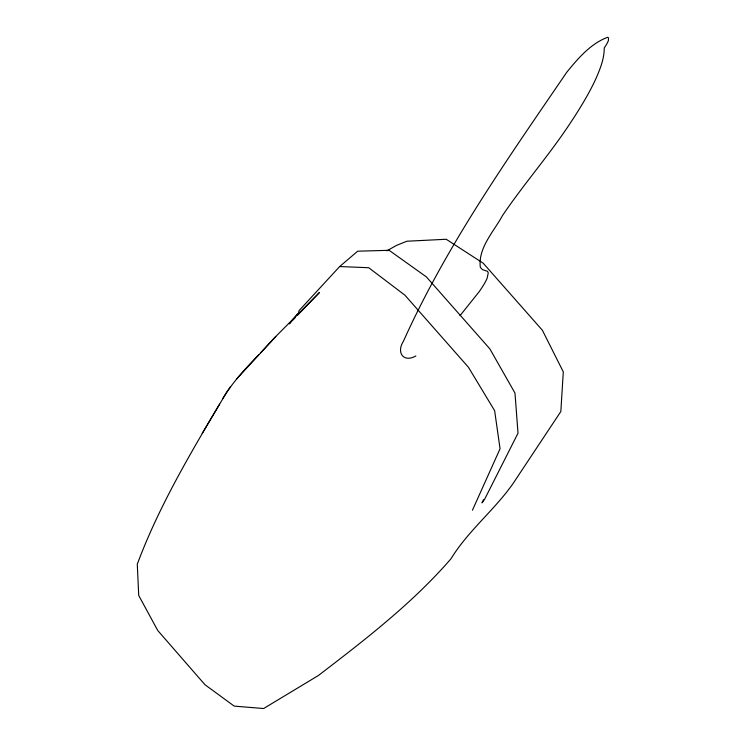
<?xml version="1.0" encoding="UTF-8"?>
<svg xmlns="http://www.w3.org/2000/svg" width="746" height="746" viewBox="0 0 746 746"><rect width="100%" height="100%" fill="white"/><g stroke="black" fill="none" stroke-linecap="round" stroke-linejoin="round"><path stroke-width="1.12" d="M298.503 312.332L299.193 310.476L339.663 266.546L357.698 251.188L389.132 250.311L426.367 276.878L489.842 348.848L514.982 393.077L518.013 433.184L484.704 499.111L481.981 502.869L483.52 499.773M258.946 354.518C245.863 368.123 232.771 381.933 223.017 398.168M230.617 386.549L226.514 392.545C193.643 447.936 159.84 503.681 137.273 564.2L138.728 595.485L157.751 630.51L204.936 684.688L234.197 706.108L263.608 708.532L318.383 675.512C364.98 639.779 412.426 603.318 450.994 558.763C467.984 530.928 494.356 510.208 513.071 483.52L560.833 411.522L563.295 371.872L542.398 330.273L483.249 263.235L446.211 239.261L406.887 241.228L396.676 245.322L386.81 250.861M219.585 404.145L202.194 433.398M297.701 313.646L289.411 323.661M472.423 510.245L500.062 448.756L494.635 410.682L468.451 367.284L404.938 295.202L368.71 267.721L339.663 266.546M460.012 315.679L479.044 291.863A526.033 36.899 -41 0 0 487.138 278.23L488.257 272.784L487.464 271.283L482.448 269.623L480.34 267.385C477.86 247.998 493.843 231.53 502.515 215.529C524.242 183.385 550.044 154.198 571.231 121.654A1923.813 171.02 -39.7 0 0 596.063 78.349C600.213 68.716 604.325 58.626 604.241 47.958A166.74 15.218 -41.6 0 0 608.438 40.331L608.447 37.748L607.589 37.3C590.701 43.576 578.019 58.43 566.829 72.157C507.737 158.767 446.593 245.257 403.427 341.239C396.21 352.364 403.241 363.013 415.858 355.991M260.485 352.886L275.796 336.483L319.521 292.441L297.29 315.539M275.796 336.483L236.659 378.959M289.355 323.792L290.94 322.141M292.227 320.799L295.397 317.507"/></g></svg>
